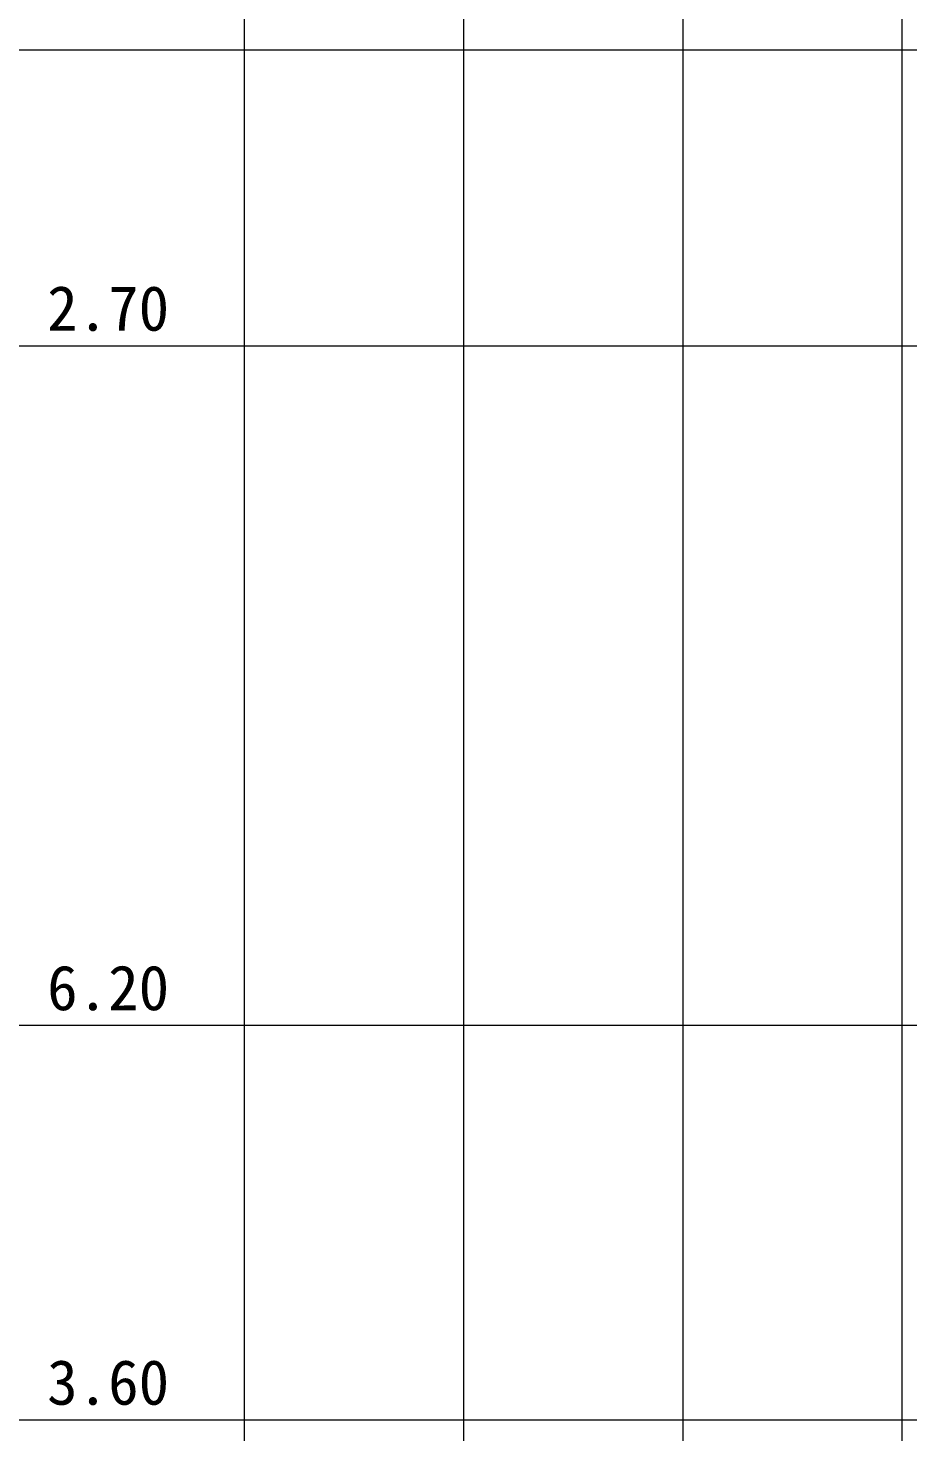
# Model space of a CAD drawing. Header units: inches. Extents: x -27 to 109, y -598 to 26.
# Drawn here: x 23.91 to 31.94, y -11.72 to 1.09 of the extents above; entities that cross this region are included whole.
import ezdxf

# ---------------------------------------------------------------- set-up
doc = ezdxf.new("R2010")
doc.units = ezdxf.units.IN
doc.header["$MEASUREMENT"] = 0
doc.layers.get('0').update_dxf_attribs({"lineweight": 0})
doc.styles.add('宋体', font='')
doc.styles.get('宋体').set_extended_font_data('宋体')

msp = doc.modelspace()

# ---------------------------------------------------------------- linework, layer by layer
at = {"lineweight": 15}
msp.add_line((-23.918, 0.896), (105.882, 0.896), dxfattribs=at)
at = {"linetype": 'Continuous', "lineweight": 15}
for p, q in [((25.882, 0.896), (25.882, -567.184)), ((27.882, 0.896), (27.882, -567.184)), ((29.882, 0.896), (29.882, -567.184)), ((31.882, 0.896), (31.882, -567.184)), ((23.482, -1.804), (25.882, -1.804)), ((25.882, -1.804), (27.882, -1.804)), ((27.882, -1.804), (29.882, -1.804)), ((29.882, -1.804), (31.882, -1.804)), ((31.882, -1.804), (35.882, -1.804)), ((23.482, -8.004), (25.882, -8.004)), ((25.882, -8.004), (27.882, -8.004)), ((27.882, -8.004), (29.882, -8.004)), ((29.882, -8.004), (31.882, -8.004)), ((31.882, -8.004), (35.882, -8.004)), ((23.482, -11.604), (25.882, -11.604)), ((25.882, -11.604), (27.882, -11.604)), ((27.882, -11.604), (29.882, -11.604)), ((29.882, -11.604), (31.882, -11.604)), ((31.882, -11.604), (35.882, -11.604))]:
    msp.add_line(p, q, dxfattribs=at)
at = {"lineweight": 15}
for points in [[(25.882, 5.696), (25.882, 0.896)], [(27.882, 5.696), (27.882, 0.896)], [(29.882, 5.696), (29.882, 0.896)], [(31.882, 5.696), (31.882, 0.896)]]:
    msp.add_lwpolyline(points, dxfattribs=at)

# ---------------------------------------------------------------- texts
at = {"style": '宋体'}
for s, p in [('2.70', (24.083, -1.667)), ('6.20', (24.083, -7.867)), ('3.60', (24.083, -11.467))]:
    msp.add_text(s, height=0.4092, dxfattribs=at).set_placement(p)

doc.saveas('drawing.dxf')
